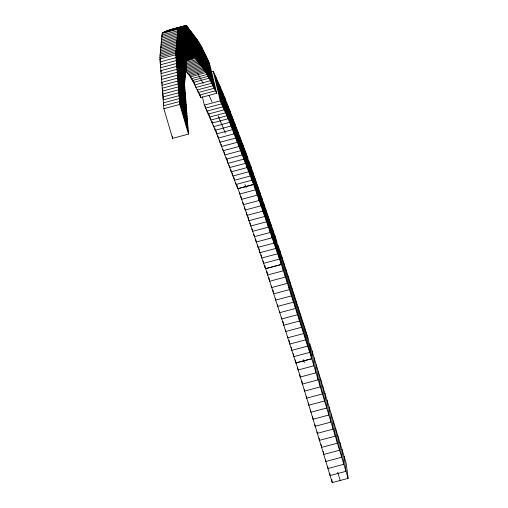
<?xml version="1.0" encoding="UTF-8"?>
<svg xmlns="http://www.w3.org/2000/svg" width="508" height="508" viewBox="0 0 508 508"><rect width="100%" height="100%" fill="white"/><g stroke="black" fill="none" stroke-linecap="round" stroke-linejoin="round"><path stroke-width="0.76" d="M160.293 58.871L159.868 57.347L162.096 33.458L178.003 29.216L186.76 60.471L184.525 84.36L188.493 134.112L172.587 138.347L163.862 108.68L159.899 58.953L175.8 54.718L184.525 84.385L175.774 53.105L178.003 29.216M178.244 28.575L186.144 25.4L194.659 57.283L186.76 60.458L178.244 28.575L162.338 32.817L170.237 29.642L186.144 25.4M168.135 30.486L184.563 26.035L193.078 57.918L188.011 59.341M167.608 30.696L183.515 26.46L192.03 58.337L188.239 59.347M166.554 31.121L186.652 25.743L198.196 41.027L206.216 72.568L216.732 93.307L200.825 97.549L193.491 82.385L190.309 76.81L185.871 70.93L201.778 66.694L193.758 35.147M166.027 31.331L181.934 27.095L190.449 58.972L188.176 59.582M164.973 31.756L181.407 27.305L189.922 59.188L186.893 59.995M164.446 31.966L180.353 27.73L188.868 59.607L187.35 60.014M163.392 32.391L179.826 27.94L188.341 59.823L186.83 60.223M162.865 32.601L178.772 28.365L187.287 60.249M161.804 36.64L177.711 32.404L186.461 63.652M161.652 38.233L177.559 33.998L186.309 65.246M161.506 39.827L177.413 35.592L186.163 66.84M161.353 41.421L177.26 37.179L186.011 68.434M161.207 43.015L177.114 38.773L185.864 70.021M161.055 44.602L176.962 40.367L185.718 71.615M160.757 47.79L176.663 43.548L185.42 74.803M160.611 49.384L176.517 45.142L185.268 76.397M197.021 41.961L198.533 41.554L201.714 47.13L209.398 78.143L193.491 82.385L193.116 80.874L193.491 82.385M160.312 52.565L176.219 48.33L184.969 79.578M160.166 54.159L176.073 49.924L184.823 81.172M160.014 55.753L175.92 51.511L184.671 82.766M159.868 57.347L175.774 53.105M200.596 48.298L202.114 47.898L209.448 63.062L216.732 93.307M190.875 58.293L194.672 57.29L206.216 72.568L190.309 76.81M190.576 58.515L193.605 57.702L185.09 25.825M187.947 59.569L191.503 58.553L182.988 26.67M160.598 67.729L176.505 63.494L185.223 93.161M186.468 60.884L195.555 58.464L187.535 26.918M185.839 62.465L196.444 59.639L188.424 28.092M185.972 63.843L197.333 60.814L189.313 29.267M186.099 65.221L198.222 61.989L190.202 30.448M185.477 66.796L199.111 63.163L191.091 31.623M161.061 73.577L176.968 69.342L185.693 99.009M185.604 68.174L200 64.338L191.98 32.798M185.738 69.552L200.889 65.519L192.869 33.973M161.531 79.432L177.438 75.19L186.157 104.858M187.643 73.279L203.549 69.044L195.529 37.497M188.531 74.46L204.438 70.218L196.418 38.672M210.998 71.901L213.271 71.298L221.253 89.173L228.225 118.758L253.632 184.429L237.725 188.665L216.751 133.833L204.337 105.118L202.368 96.774M161.995 85.281L177.902 81.039L186.626 110.712M197.155 89.967L213.062 85.725L205.784 55.48M163.163 99.905L179.07 95.663L187.789 125.336M163.627 105.753L179.534 101.517L188.258 131.185M163.862 108.68L179.769 104.438L175.8 54.718M204.337 105.118L220.243 100.882L228.225 118.758L212.319 122.993L211.963 121.476L212.319 122.993M216.052 130.759L216.751 133.833L232.658 129.591L226.714 102.527L247.688 157.366L253.632 184.429M237.744 188.728L253.651 184.487L281.349 264.427L265.443 268.662L237.287 186.43M265.468 268.732L281.375 264.497L277.997 244.837L308.356 339.001L311.734 358.667L295.827 362.903L265.208 267.221M295.853 362.985L311.76 358.75L309.836 343.745L346.215 463.36L348.132 478.358L332.226 482.6L295.662 361.486M197.46 73.088L203.143 83.433M209.074 95.485L212.026 101.879M218.161 115.818L225.361 133.172M244.964 184.423L246.209 187.839M281.375 264.497L311.734 358.667M311.76 358.75L348.132 478.358M337.731 472.224L340.208 480.574M184.76 87.312L176.035 57.639L160.128 61.881L160.801 64.16M184.995 90.233L176.27 60.566L160.363 64.802L160.807 66.326M185.458 96.088L176.733 66.415L160.826 70.656L161.277 72.174M185.922 101.937L177.203 72.263L161.296 76.505L161.741 78.029M186.392 107.785L177.667 78.118L161.76 82.353L162.211 83.877M186.855 113.633L178.137 83.966L162.23 88.202L162.903 90.487M187.09 116.561L178.371 86.893L162.465 91.129L162.909 92.653M187.325 119.488L178.6 89.814L162.693 94.056L163.366 96.336M187.56 122.409L178.835 92.742L162.928 96.977L163.379 98.501M188.024 128.257L179.305 98.59L163.398 102.832L163.843 104.35M179.769 104.438L188.493 134.112M159.899 58.953L160.344 60.477M186.607 62.059L177.857 30.81L161.95 35.052L162.376 36.576M185.566 73.209L176.816 41.961L160.909 46.196L161.334 47.72M185.122 77.984L176.371 46.736L160.464 50.978L160.89 52.502M194.132 57.493L185.617 25.61L169.183 30.061L169.589 31.579M184.036 26.245L192.551 58.128M182.461 26.88L190.976 58.763M180.88 27.515L189.395 59.398M179.299 28.15L187.814 60.033M197.307 39.853L205.327 71.393L189.421 75.635L189.04 74.13M194.64 36.322L202.66 67.869L186.754 72.104L186.373 70.606M186.652 25.743L194.672 57.29M200.654 45.269L208.337 76.289L192.43 80.524L192.056 79.013M199.593 43.415L207.277 74.428L191.37 78.664L190.995 77.153M198.533 41.554L206.216 72.568M208.229 60.535L215.506 90.78L199.6 95.021L199.238 93.504M207.004 58.007L214.287 88.252L198.38 92.494L198.018 90.976M204.559 52.953L211.842 83.198L195.936 87.439L195.567 85.928M203.333 50.425L210.617 80.67L194.71 84.912L194.164 82.639M202.114 47.898L209.398 78.143M200.279 95.275L200.825 97.549M219.926 86.195L226.898 115.773L210.991 120.015L210.452 117.742M218.592 83.217L225.565 112.795L209.658 117.037L208.947 114.002M217.265 80.232L224.238 109.817L208.331 114.059L207.791 111.779M215.932 77.254L222.904 106.839L206.997 111.081L206.642 109.563M214.605 74.276L221.577 103.861L205.67 108.096L205.308 106.578M213.271 71.298L220.243 100.882M232.658 129.591L226.174 101.162L221.742 90.322L228.225 118.758M224.701 97.549L231.184 125.978L215.278 130.219L214.751 127.914M223.222 93.936L229.705 122.371L213.798 126.606L213.449 125.07M246.075 153.149L252.019 180.213L236.112 184.448L235.769 182.905M244.462 148.927L250.406 175.99L234.499 180.232L233.82 177.14M242.849 144.71L248.793 171.774L232.886 176.016L232.207 172.917M241.236 140.494L247.18 167.557L231.273 171.793L230.759 169.475M239.624 136.271L245.567 163.341L229.66 167.576L229.146 165.259M238.011 132.055L243.948 159.118L228.048 163.36L227.197 159.493M236.398 127.838L242.335 154.902L226.428 159.137L226.092 157.594M234.785 123.622L240.722 150.686L224.815 154.921L224.142 151.828M233.172 119.399L239.109 146.463L223.203 150.705L222.866 149.155M231.559 115.183L237.496 142.246L221.59 146.488L221.082 144.164M229.946 110.966L235.883 138.03L219.977 142.265L219.469 139.948M228.333 106.743L234.271 133.814L218.364 138.049L217.856 135.731M236.874 184.804L237.725 188.665M216.414 132.283L216.751 133.833M281.349 264.427L276.619 240.703L248.92 160.763L253.651 184.487M274.771 235.369L279.502 259.093L263.595 263.334L263.138 261.036M272.923 230.041L277.654 253.765L261.747 258.007L261.137 254.946M271.075 224.714L275.812 248.437L259.906 252.673L259.137 248.85M269.234 219.386L273.964 243.11L258.058 247.345L257.6 245.053M267.386 214.059L272.117 237.776L256.21 242.018L255.6 238.957M265.538 208.725L270.269 232.448L254.362 236.69L253.905 234.391M263.69 203.397L268.421 227.12L252.514 231.362L252.057 229.064M261.842 198.069L266.579 221.793L250.673 226.028L250.057 222.968M260.001 192.742L264.731 216.465L248.825 220.701L248.063 216.878M258.153 187.408L262.884 211.131L246.977 215.373L246.367 212.312M256.305 182.08L261.036 205.804L245.129 210.045L244.519 206.985M254.457 176.752L259.188 200.476L243.281 204.711L242.824 202.419M252.609 171.425L257.346 195.148L241.44 199.384L240.83 196.323M250.768 166.097L255.499 189.821L239.592 194.056L239.287 192.526M264.833 265.601L265.443 268.662M306.33 332.727L309.709 352.387L293.802 356.629L293.281 353.6M304.305 326.447L307.683 346.107L291.776 350.349L291.255 347.326M302.285 320.167L305.657 339.833L289.75 344.068L289.103 340.29M300.26 313.893L303.638 333.553L287.731 337.795L287.471 336.277M298.234 307.613L301.612 327.273L285.706 331.514L285.445 330.003M296.208 301.339L299.587 320.999L283.68 325.234L283.032 321.456M294.189 295.059L297.567 314.719L281.661 318.961L281.4 317.443M292.163 288.779L295.542 308.439L279.635 312.68L279.375 311.169M290.138 282.505L293.516 302.165L277.609 306.4L277.349 304.889M288.119 276.225L291.49 295.885L275.584 300.126L275.323 298.615M286.093 269.945L289.471 289.611L273.564 293.846L272.91 290.068M284.067 263.671L287.445 283.331L271.539 287.566L271.278 286.055M282.042 257.391L285.42 277.05L269.513 281.292L268.865 277.508M280.022 251.111L283.394 270.777L267.494 275.012L266.84 271.234M295.307 359.88L295.827 362.903M344.075 456.324L345.992 471.322L330.086 475.564L329.8 473.316M341.935 449.288L343.853 464.287L327.946 468.528L327.66 466.28M339.795 442.252L341.713 457.251L325.806 461.493L325.615 459.994M337.655 435.216L339.573 450.215L323.666 454.457L323.285 451.453M335.515 428.18L337.433 443.179L321.526 447.421L321.145 444.417M333.375 421.145L335.293 436.143L319.386 440.385L319.1 438.131M331.235 414.109L333.153 429.108L317.246 433.349L317.055 431.844M329.095 407.073L331.013 422.072L315.106 426.314L314.916 424.809M326.955 400.037L328.873 415.036L312.972 419.278L312.585 416.274M324.815 393.001L326.739 408L310.832 412.242L310.54 409.988M322.675 385.966L324.599 400.964L308.693 405.206L308.4 402.952M320.535 378.93L322.459 393.929L306.553 398.17L306.356 396.665M318.395 371.888L320.319 386.893L304.413 391.128L304.216 389.63M331.845 479.596L332.226 482.6M316.255 364.852L318.179 379.857L302.273 384.092L301.885 381.095M314.115 357.816L316.039 372.821L300.133 377.057L299.841 374.809M311.976 350.78L313.9 365.785L297.993 370.021L297.701 367.773M172.409 136.157L172.587 138.347M303.473 359.664A745.261 50.889 75.1 0 1 304.375 362.547"/></g></svg>
